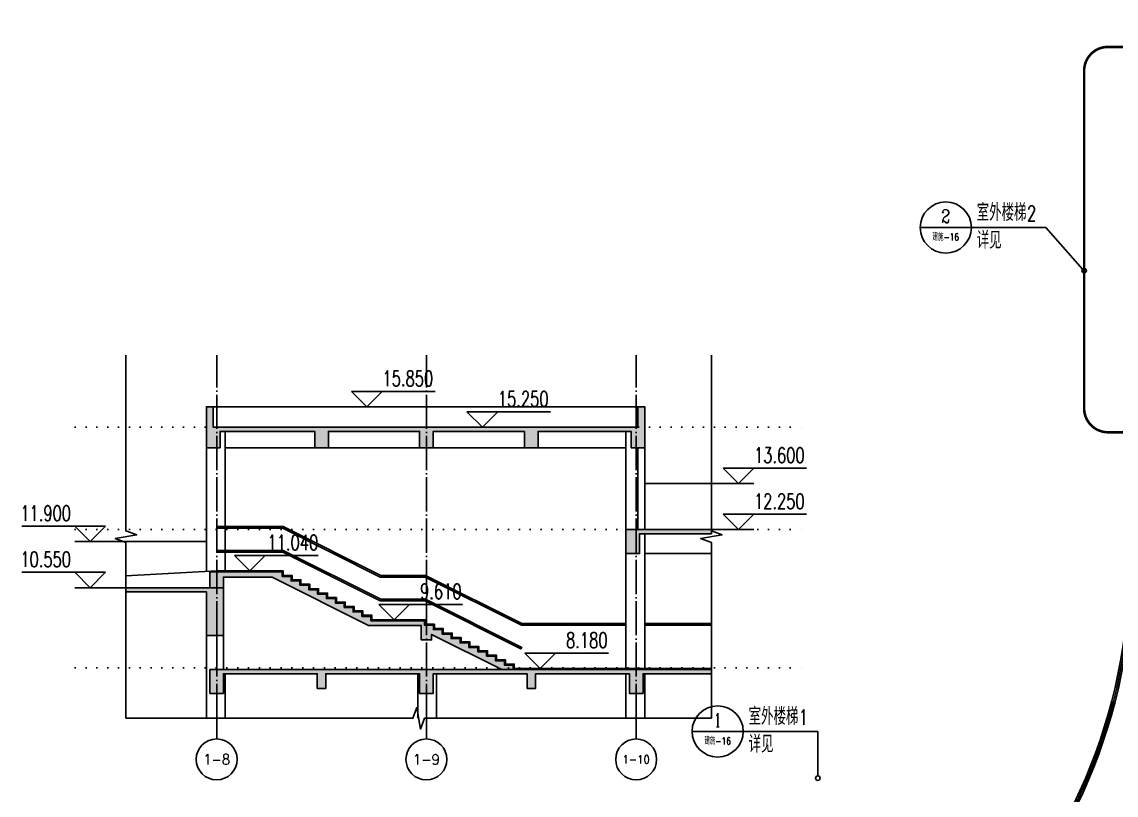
# Model space of a CAD drawing. Header units: millimetres. Extents: x -1048436 to -185795, y -983427 to 400387.
# Drawn here: x -735074 to -702991, y -175149 to -152493 of the extents above; entities that cross this region are included whole.
import ezdxf
from ezdxf.enums import TextEntityAlignment as Align

# ---------------------------------------------------------------- set-up
doc = ezdxf.new("R2010")
doc.units = ezdxf.units.MM
doc.header["$LTSCALE"] = 500
for name, pattern in [('1#游泳馆轴网$0$DOTE', [2.42, 2, -0.2, 0.02, -0.2]), ('DASH', [0.35, 0.25, -0.1]), ('DOT', [6.35, 0, -6.35])]:
    doc.linetypes.add(name, pattern=pattern)
for name, color, linetype in [('1#游泳馆轴网$0$建-轴线', 1, '1#游泳馆轴网$0$DOTE'), ('AXIS', 3, 'Continuous'), ('AXIS_TEXT', 7, 'Continuous'), ('DIM_IDEN', 3, 'Continuous'), ('PUB_TEXT', 7, 'Continuous'), ('建-填充', 9, 'Continuous'), ('建-墙', 254, 'Continuous'), ('建-墙-混凝土墙', 6, 'Continuous'), ('建-文字', 4, 'Continuous'), ('建-楼梯-扶手栏杆', 3, 'Continuous'), ('建-符号', 13, 'Continuous'), ('建-符号-箭头', 13, 'Continuous'), ('楼层虚线', 1, 'Continuous')]:
    doc.layers.add(name, color=color, linetype=linetype)
doc.styles.add('_TCH_AXIS', font='COMPLEX', dxfattribs={"bigfont": 'GBCBIG'})
doc.styles.add('_TCH_DIM', font='SIMPLEX', dxfattribs={"bigfont": 'GBCBIG'})
doc.styles.add('_TCH_LABEL', font='COMPLEX', dxfattribs={"bigfont": 'GBCBIG'})
doc.styles.add('COMPLEX', font='COMPLEX')

# ---------------------------------------------------------------- blocks, each defined once
blk = doc.blocks.new('_AXISO')
blk.add_circle((0, 0), 0.5)
at = {"layer": 'AXIS_TEXT', "style": 'COMPLEX', "width": 1.041667}
blk.add_attdef('A', text='', height=0.56, dxfattribs=at).set_placement((-0.25, -0.28), (0.25, -0.28), align=Align.FIT)

msp = doc.modelspace()

# ---------------------------------------------------------------- hatches: boundary and pattern name
at = {"layer": '建-填充'}
h = msp.add_hatch(color=256, dxfattribs=at)
h.dxf.hatch_style = 1
h.paths.add_polyline_path([(-729262.7, -164970.9), (-729262.7, -164490.9), (-726487.7, -164490.9), (-726487.7, -164970.9), (-726087.7, -164970.9), (-726087.7, -164490.9), (-723412.7, -164490.9), (-723412.7, -164970.9), (-723012.7, -164970.9), (-723012.7, -164490.9), (-720337.7, -164490.9), (-720337.7, -164970.9), (-719937.7, -164970.9), (-719937.7, -164490.9), (-717212.7, -164490.9), (-717212.7, -164970.9), (-716812.7, -164970.9), (-716812.7, -163770.9), (-717012.7, -163770.9), (-717012.7, -164370.9), (-729462.7, -164370.9), (-729462.7, -163770.9), (-729662.7, -163770.9), (-729662.7, -164970.9)])
h = msp.add_hatch(color=256, dxfattribs=at)
h.dxf.hatch_style = 1
h.paths.add_polyline_path([(-714859, -167490.9), (-714859, -167370.9), (-717362.7, -167370.9), (-717362.7, -168070.9), (-716962.7, -168070.9), (-716962.7, -167490.9)])
h = msp.add_hatch(color=256, dxfattribs=at)
h.dxf.hatch_style = 1
h.paths.add_polyline_path([(-720667.7, -171340.9), (-720927.7, -171340.9), (-720927.7, -171210.9), (-721187.7, -171210.9), (-721187.7, -171080.9), (-721447.7, -171080.9), (-721447.7, -170950.9), (-721707.7, -170950.9), (-721707.7, -170820.9), (-721967.7, -170820.9), (-721967.7, -170690.9), (-722227.7, -170690.9), (-722227.7, -170560.9), (-722487.7, -170560.9), (-722487.7, -170430.9), (-722747.7, -170430.9), (-722747.7, -170300.9), (-723007.7, -170300.9), (-723007.7, -170170.9), (-723267.7, -170170.9), (-723267.7, -170040.9), (-723497.7, -170040.9), (-724842.7, -170040.9), (-724842.7, -169910.9), (-725102.7, -169910.9), (-725102.7, -169780.9), (-725362.7, -169780.9), (-725362.7, -169650.9), (-725622.7, -169650.9), (-725622.7, -169520.9), (-725882.7, -169520.9), (-725882.7, -169390.9), (-726142.7, -169390.9), (-726142.7, -169260.9), (-726402.7, -169260.9), (-726402.7, -169130.9), (-726662.7, -169130.9), (-726662.7, -169000.9), (-726922.7, -169000.9), (-726922.7, -168870.9), (-727182.7, -168870.9), (-727182.7, -168740.9), (-727442.7, -168740.9), (-727442.7, -168610.9), (-729562.7, -168610.9), (-729562.7, -169070.9), (-729162.7, -169070.9), (-729162.7, -168760.9), (-727738.1, -168760.9), (-724909.8, -170175), (-723362.7, -170175), (-723362.7, -170600.9), (-723062.7, -170600.9), (-723062.7, -170441.1), (-721003.1, -171470.9), (-720667.7, -171470.9)])
h = msp.add_hatch(color=256, dxfattribs=at)
h.dxf.hatch_style = 1
h.paths.add_polyline_path([(-732022.8, -169070.9), (-732022.8, -169190.9), (-729662.7, -169190.9), (-729662.7, -170470.9), (-729162.7, -170470.9), (-729162.7, -169070.9)])
h = msp.add_hatch(color=256, dxfattribs=at)
h.dxf.hatch_style = 1
h.paths.add_polyline_path([(-714859, -171470.9), (-729562.7, -171470.9), (-729562.7, -172170.9), (-729162.7, -172170.9), (-729162.7, -171590.9), (-726412.7, -171590.9), (-726412.7, -172020.9), (-726162.7, -172020.9), (-726162.7, -171590.9), (-723412.7, -171590.9), (-723412.7, -172170.9), (-723012.7, -172170.9), (-723012.7, -171590.9), (-720262.7, -171590.9), (-720262.7, -172020.9), (-720012.7, -172020.9), (-720012.7, -171590.9), (-717262.7, -171590.9), (-717262.7, -172170.9), (-716862.7, -172170.9), (-716862.7, -171590.9), (-714859, -171590.9)])

# ---------------------------------------------------------------- linework, layer by layer
for p, q in [((-729112.7, -168570.9), (-729112.7, -164490.9)), ((-717362.7, -164490.9), (-717362.7, -171440.9)), ((-729662.7, -168596.7), (-729662.7, -164970.9)), ((-729112.7, -164970.9), (-717362.7, -164970.9)), ((-716812.7, -167490.9), (-716812.7, -171440.9)), ((-716812.7, -168070.9), (-714859, -168070.9)), ((-729362.7, -168580.9), (-732022.8, -168720.9)), ((-729662.7, -172897.7), (-729662.7, -169190.9)), ((-723497.7, -170010.9), (-724812.7, -170010.9)), ((-729112.7, -172897.7), (-729112.7, -171590.9)), ((-723462.7, -172897.7), (-723462.7, -171590.9)), ((-722912.7, -172897.7), (-722912.7, -171590.9)), ((-717362.7, -172897.7), (-717362.7, -171590.9)), ((-716812.7, -172897.7), (-716812.7, -171590.9))]:
    msp.add_line(p, q)
msp.add_lwpolyline([(-707520, -179926.5, 0.2039591), (-702611.7, -168395.7), (-702610.9, -148418.4)], format="xyb")
for points in [[(-729462.7, -163770.9), (-717012.7, -163770.9)], [(-716812.7, -166020.9), (-714859, -166020.9)], [(-732022.8, -167720.9), (-729662.7, -167720.9)], [(-720667.7, -171340.9), (-720927.7, -171340.9), (-720927.7, -171210.9), (-721187.7, -171210.9), (-721187.7, -171080.9), (-721447.7, -171080.9), (-721447.7, -170950.9), (-721707.7, -170950.9), (-721707.7, -170820.9), (-721967.7, -170820.9), (-721967.7, -170690.9), (-722227.7, -170690.9), (-722227.7, -170560.9), (-722487.7, -170560.9), (-722487.7, -170430.9), (-722747.7, -170430.9), (-722747.7, -170300.9), (-723007.7, -170300.9), (-723007.7, -170170.9), (-723267.7, -170170.9), (-723267.7, -170040.9), (-723497.7, -170040.9), (-724842.7, -170040.9), (-724842.7, -169910.9), (-725102.7, -169910.9), (-725102.7, -169780.9), (-725362.7, -169780.9), (-725362.7, -169650.9), (-725622.7, -169650.9), (-725622.7, -169520.9), (-725882.7, -169520.9), (-725882.7, -169390.9), (-726142.7, -169390.9), (-726142.7, -169260.9), (-726402.7, -169260.9), (-726402.7, -169130.9), (-726662.7, -169130.9), (-726662.7, -169000.9), (-726922.7, -169000.9), (-726922.7, -168870.9), (-727182.7, -168870.9), (-727182.7, -168740.9), (-727442.7, -168740.9), (-727442.7, -168610.9), (-729562.7, -168610.9), (-729562.7, -169070.9), (-729162.7, -169070.9), (-729162.7, -168760.9), (-727738.1, -168760.9), (-724909.8, -170175), (-723362.7, -170175), (-723362.7, -170600.9), (-723062.7, -170600.9), (-723062.7, -170441.1), (-721003.1, -171470.9), (-720667.7, -171470.9), (-720667.7, -171340.9)], [(-727412.7, -168710.9), (-727412.7, -168580.9), (-729362.7, -168580.9)], [(-727152.7, -168840.9), (-727152.7, -168710.9), (-727412.7, -168710.9)], [(-726892.7, -168970.9), (-726892.7, -168840.9), (-727152.7, -168840.9)], [(-726632.7, -169100.9), (-726632.7, -168970.9), (-726892.7, -168970.9)], [(-726372.7, -169230.9), (-726372.7, -169100.9), (-726632.7, -169100.9)], [(-726112.7, -169360.9), (-726112.7, -169230.9), (-726372.7, -169230.9)], [(-725852.7, -169490.9), (-725852.7, -169360.9), (-726112.7, -169360.9)], [(-725592.7, -169620.9), (-725592.7, -169490.9), (-725852.7, -169490.9)], [(-725332.7, -169750.9), (-725332.7, -169620.9), (-725592.7, -169620.9)], [(-725072.7, -169880.9), (-725072.7, -169750.9), (-725332.7, -169750.9)], [(-724812.7, -170010.9), (-724812.7, -169880.9), (-725072.7, -169880.9)], [(-723237.7, -170140.9), (-723237.7, -170010.9), (-723497.7, -170010.9)], [(-722977.7, -170270.9), (-722977.7, -170140.9), (-723237.7, -170140.9)], [(-722717.7, -170400.9), (-722717.7, -170270.9), (-722977.7, -170270.9)], [(-722457.7, -170530.9), (-722457.7, -170400.9), (-722717.7, -170400.9)], [(-722197.7, -170660.9), (-722197.7, -170530.9), (-722457.7, -170530.9)], [(-721937.7, -170790.9), (-721937.7, -170660.9), (-722197.7, -170660.9)], [(-721677.7, -170920.9), (-721677.7, -170790.9), (-721937.7, -170790.9)], [(-721417.7, -171050.9), (-721417.7, -170920.9), (-721677.7, -170920.9)], [(-721157.7, -171180.9), (-721157.7, -171050.9), (-721417.7, -171050.9)], [(-720897.7, -171310.9), (-720897.7, -171180.9), (-721157.7, -171180.9)], [(-714859, -171440.9), (-720637.7, -171440.9), (-720637.7, -171310.9), (-720897.7, -171310.9)]]:
    msp.add_lwpolyline(points)
at = {"layer": '1#游泳馆轴网$0$建-轴线'}
for p, q in [((-729362.7, -172886.6), (-729362.7, -162256.8)), ((-723212.7, -172886.6), (-723212.7, -162256.8)), ((-717062.7, -172886.6), (-717062.7, -162256.8))]:
    msp.add_line(p, q, dxfattribs=at)
at = {"layer": 'AXIS'}
for p, q in [((-729362.7, -172886.6), (-729362.7, -173502.9)), ((-723212.7, -172886.6), (-723212.7, -173502.9)), ((-717062.7, -172886.6), (-717062.7, -173502.9))]:
    msp.add_line(p, q, dxfattribs=at)
at = {"layer": 'DIM_IDEN'}
for p, q in [((-707235.9, -158519.1), (-708735.9, -158519.1)), ((-705048.1, -158519.1), (-707235.9, -158519.1)), ((-703973.2, -159734.2), (-705048.1, -158519.1)), ((-713924.1, -173283.7), (-715424.1, -173283.7)), ((-711736.3, -173283.7), (-713924.1, -173283.7)), ((-711736.3, -174588), (-711736.3, -173283.7))]:
    msp.add_line(p, q, dxfattribs=at)
for centre, radius in [((-707985.9, -158519.1), 750), ((-703929.3, -159783.8), 66.2), ((-714674.1, -173283.7), 750), ((-711736.3, -174654.2), 66.2)]:
    msp.add_circle(centre, radius, dxfattribs=at)
at = {"layer": '建-墙'}
for p, q in [((-717012.7, -164970.9), (-717012.7, -167370.9)), ((-716812.7, -164970.9), (-717012.7, -164970.9)), ((-716812.7, -164970.9), (-716812.7, -167370.9)), ((-716812.7, -167370.9), (-717012.7, -167370.9)), ((-729362.7, -170470.9), (-729362.7, -171470.9)), ((-729162.7, -170470.9), (-729362.7, -170470.9)), ((-729162.7, -170470.9), (-729162.7, -171470.9)), ((-729162.7, -171470.9), (-729362.7, -171470.9))]:
    msp.add_line(p, q, dxfattribs=at)
at = {"layer": '建-墙-混凝土墙'}
for points in [[(-729262.7, -164970.9), (-729262.7, -164490.9), (-726487.7, -164490.9), (-726487.7, -164970.9), (-726087.7, -164970.9), (-726087.7, -164490.9), (-723412.7, -164490.9), (-723412.7, -164970.9), (-723012.7, -164970.9), (-723012.7, -164490.9), (-720337.7, -164490.9), (-720337.7, -164970.9), (-719937.7, -164970.9), (-719937.7, -164490.9), (-717212.7, -164490.9), (-717212.7, -164970.9), (-716812.7, -164970.9), (-716812.7, -163770.9), (-717012.7, -163770.9), (-717012.7, -164370.9), (-729462.7, -164370.9), (-729462.7, -163770.9), (-729662.7, -163770.9), (-729662.7, -164970.9), (-729262.7, -164970.9)], [(-714859, -167490.9), (-714859, -167370.9), (-717362.7, -167370.9), (-717362.7, -168070.9), (-716962.7, -168070.9), (-716962.7, -167490.9), (-714859, -167490.9)], [(-732022.8, -169070.9), (-732022.8, -169190.9), (-729662.7, -169190.9), (-729662.7, -170470.9), (-729162.7, -170470.9), (-729162.7, -169070.9), (-732022.8, -169070.9)], [(-714859, -171470.9), (-729562.7, -171470.9), (-729562.7, -172170.9), (-729162.7, -172170.9), (-729162.7, -171590.9), (-726412.7, -171590.9), (-726412.7, -172020.9), (-726162.7, -172020.9), (-726162.7, -171590.9), (-723412.7, -171590.9), (-723412.7, -172170.9), (-723012.7, -172170.9), (-723012.7, -171590.9), (-720262.7, -171590.9), (-720262.7, -172020.9), (-720012.7, -172020.9), (-720012.7, -171590.9), (-717262.7, -171590.9), (-717262.7, -172170.9), (-716862.7, -172170.9), (-716862.7, -171590.9), (-714859, -171590.9), (-714859, -171470.9)]]:
    msp.add_lwpolyline(points, dxfattribs=at)
at = {"layer": '建-楼梯-扶手栏杆'}
for p, q in [((-716812.7, -170120.9), (-714859, -170120.9)), ((-716812.7, -170170.9), (-714859, -170170.9))]:
    msp.add_line(p, q, dxfattribs=at)
for points in [[(-707485.3, -179962.6, 0.2039591), (-702561.7, -168395.7), (-702561.4, -148397.1)], [(-707450.7, -179998.6, 0.2039591), (-702511.7, -168395.7), (-702511.4, -148418.4)]]:
    msp.add_lwpolyline(points, format="xyb", dxfattribs=at)
for points in [[(-717362.7, -170120.9), (-720417.7, -170120.9), (-723237.7, -168710.9), (-724552.7, -168710.9), (-727412.7, -167280.9), (-729362.7, -167280.9)], [(-717362.7, -170170.9), (-720429.5, -170170.9), (-723249.5, -168760.9), (-724564.5, -168760.9), (-727424.5, -167330.9), (-729362.7, -167330.9)], [(-729362.7, -168030.9), (-727424.5, -168030.9), (-724564.5, -169460.9), (-723249.5, -169460.9), (-720440, -170865.6), (-720417.7, -170820.9), (-723237.7, -169410.9), (-724552.7, -169410.9), (-727412.7, -167980.9), (-729362.7, -167980.9)]]:
    msp.add_lwpolyline(points, dxfattribs=at)
at = {"layer": '建-符号'}
for p, q in [((-724956.1, -163770.9), (-725406.1, -163320.9)), ((-725406.1, -163320.9), (-722955.1, -163320.9)), ((-724956.1, -163770.9), (-724506.1, -163320.9)), ((-726006.1, -163770.9), (-724506.1, -163770.9)), ((-721573.4, -164370.9), (-722023.4, -163920.9)), ((-722023.4, -163920.9), (-719572.4, -163920.9)), ((-721573.4, -164370.9), (-721123.4, -163920.9)), ((-722623.4, -164370.9), (-721123.4, -164370.9)), ((-714065.6, -166020.9), (-714515.6, -165570.9)), ((-714515.6, -165570.9), (-712064.6, -165570.9)), ((-714065.6, -166020.9), (-713615.6, -165570.9)), ((-715115.6, -166020.9), (-713615.6, -166020.9)), ((-714065.6, -167370.9), (-714515.6, -166920.9)), ((-714515.6, -166920.9), (-712064.6, -166920.9)), ((-714065.6, -167370.9), (-713615.6, -166920.9)), ((-732622.8, -167270.9), (-735073.8, -167270.9)), ((-733072.8, -167720.9), (-733522.8, -167270.9)), ((-733072.8, -167720.9), (-732622.8, -167270.9)), ((-715115.6, -167370.9), (-713615.6, -167370.9)), ((-732022.8, -167720.9), (-733522.8, -167720.9)), ((-728387.7, -168580.9), (-728837.7, -168130.9)), ((-728837.7, -168130.9), (-726386.7, -168130.9)), ((-728387.7, -168580.9), (-727937.7, -168130.9)), ((-732622.8, -168620.9), (-735073.8, -168620.9)), ((-733072.8, -169070.9), (-733522.8, -168620.9)), ((-733072.8, -169070.9), (-732622.8, -168620.9)), ((-732022.8, -169070.9), (-733522.8, -169070.9)), ((-724155.2, -170010.9), (-724605.2, -169560.9)), ((-724605.2, -169560.9), (-722154.2, -169560.9)), ((-724155.2, -170010.9), (-723705.2, -169560.9)), ((-719874.4, -171440.9), (-720324.4, -170990.9)), ((-720324.4, -170990.9), (-717873.4, -170990.9)), ((-719874.4, -171440.9), (-719424.4, -170990.9))]:
    msp.add_line(p, q, dxfattribs=at)
for points in [[(-732022.8, -162256.8), (-732022.8, -167408.5), (-731707.8, -167523.1), (-732337.8, -167634.2), (-732022.8, -167746), (-732022.8, -172897.7)], [(-714859, -162256.8), (-714859, -167408.5), (-714544, -167523.1), (-715174, -167634.2), (-714859, -167746), (-714859, -172897.7)], [(-714859, -172897.7), (-723272.1, -172897.7), (-723386.8, -173212.7), (-723497.9, -172582.7), (-723609.6, -172897.7), (-732022.8, -172897.7)]]:
    msp.add_lwpolyline(points, dxfattribs=at)
at = {"layer": '建-符号-箭头', "linetype": 'DASH', "ltscale": 2, "const_width": 75}
msp.add_lwpolyline([(-703929.3, -153924.9, -0.4142136), (-703229.3, -153224.9), (-698109.6, -153224.9, -0.4142136), (-697409.6, -153924.9), (-697409.6, -163817.4, -0.4142136), (-698109.6, -164517.4), (-703229.3, -164517.4, -0.4142136), (-703929.3, -163817.4)], format="xyb", close=True, dxfattribs=at)
at = {"layer": '楼层虚线', "linetype": 'DOT', "ltscale": 0.1}
for points in [[(-733507.1, -164370.9), (-712188.3, -164370.9)], [(-733507.1, -167370.9), (-712188.3, -167370.9)], [(-733507.1, -171420.9), (-712188.3, -171420.9)]]:
    msp.add_lwpolyline(points, dxfattribs=at)

# ---------------------------------------------------------------- block references
at = {"layer": 'AXIS'}
ref = msp.add_blockref('_AXISO', (-729362.7, -174102.9), dxfattribs=dict(at, xscale=1200, yscale=1200, zscale=1200))
ref.add_attrib('A', '1-8', dxfattribs={"layer": 'AXIS_TEXT', "height": 299.63, "style": '_TCH_AXIS'}).set_placement((-729755.1, -174252.7), (-728970.3, -174252.7), align=Align.FIT)
ref = msp.add_blockref('_AXISO', (-723212.7, -174102.9), dxfattribs=dict(at, xscale=1200, yscale=1200, zscale=1200))
ref.add_attrib('A', '1-9', dxfattribs={"layer": 'AXIS_TEXT', "height": 299.63, "style": '_TCH_AXIS'}).set_placement((-723605.1, -174252.7), (-722820.3, -174252.7), align=Align.FIT)
ref = msp.add_blockref('_AXISO', (-717062.7, -174102.9), dxfattribs=dict(at, xscale=1200, yscale=1200, zscale=1200))
ref.add_attrib('A', '1-10', dxfattribs={"layer": 'AXIS_TEXT', "height": 241.37, "style": '_TCH_AXIS'}).set_placement((-717465, -174223.6), (-716660.4, -174223.6), align=Align.FIT)

# ---------------------------------------------------------------- texts
at = {"layer": 'PUB_TEXT', "style": '_TCH_DIM'}
for s, p in [('室外楼梯', (-707078.4, -158328.1)), ('详见', (-707078.4, -159140.1)), ('室外楼梯', (-713766.6, -173092.7)), ('详见', (-713766.6, -173904.7))]:
    msp.add_text(s, height=506.38, dxfattribs=at).set_placement(p)
at = {"layer": 'PUB_TEXT', "style": '_TCH_LABEL'}
for s, height, p, p2 in [('2', 391.5, (-708116.4, -158380.2), (-707855.4, -158380.2)), ('1', 401.5, (-714760.1, -173146.3), (-714588.1, -173146.3))]:
    msp.add_text(s, height=height, dxfattribs=at).set_placement(p, p2, align=Align.FIT)
at = {"layer": 'PUB_TEXT', "style": '_TCH_DIM', "width": 0.705882}
for s, p in [('2', (-705604, -158328.1)), ('1', (-712292.1, -173092.7))]:
    msp.add_text(s, height=446.2, dxfattribs=at).set_placement(p)
at = {"layer": 'PUB_TEXT', "style": '_TCH_LABEL', "width": 0.947735}
for p, p2 in [((-708375.6, -158898.1), (-707596.2, -158898.1)), ((-715063.8, -173662.7), (-714284.4, -173662.7))]:
    msp.add_text('建施-16', height=204.58, dxfattribs=at).set_placement(p, p2, align=Align.FIT)
at = {"layer": '建-文字', "style": '_TCH_DIM', "width": 0.705882}
for s, p in [('15.850', (-724500.1, -163163.4)), ('15.250', (-721117.4, -163763.4)), ('13.600', (-713609.6, -165413.4)), ('12.250', (-713609.6, -166763.4)), ('11.900', (-735118.8, -167113.4)), ('11.040', (-727871.7, -167973.4)), ('10.550', (-735118.8, -168463.4)), ('9.610', (-723399.2, -169403.4)), ('8.180', (-719118.4, -170833.4))]:
    msp.add_text(s, height=446.25, dxfattribs=at).set_placement(p)

doc.saveas('drawing.dxf')
